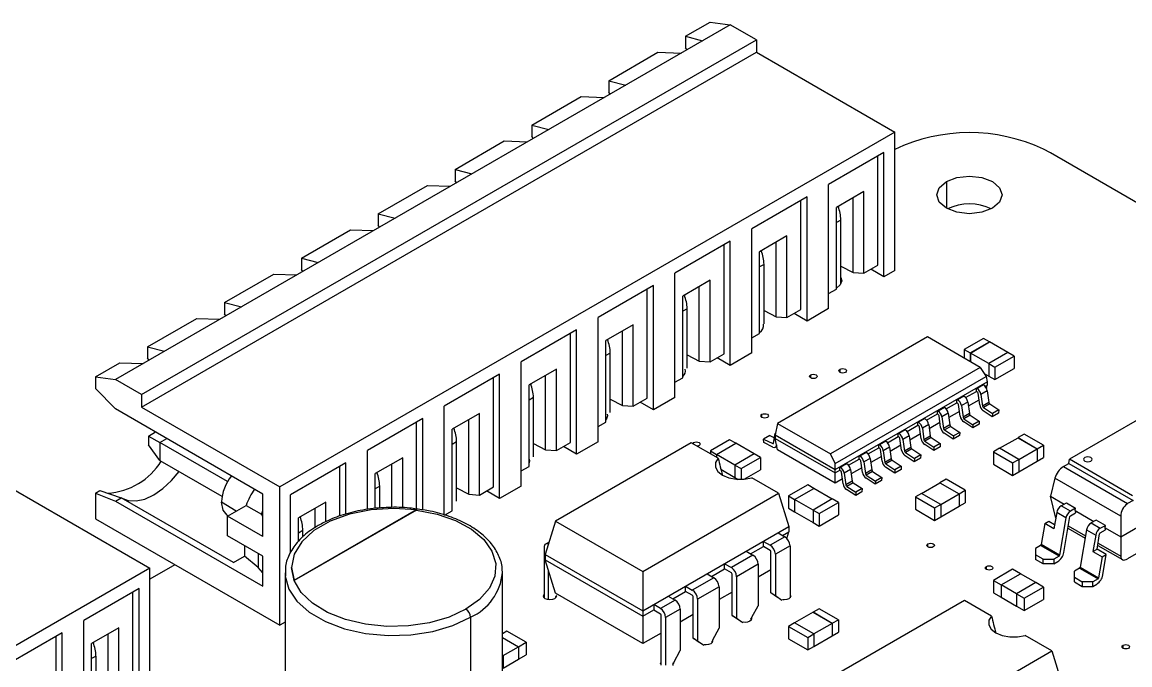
# Model space of a CAD drawing. Header units: millimetres. Extents: x 125 to 686, y 158 to 585.
# Drawn here: x 188.1 to 239.1, y 555.7 to 585.3 of the extents above; entities that cross this region are included whole.
import ezdxf

# ---------------------------------------------------------------- set-up
doc = ezdxf.new("R2010")
doc.units = ezdxf.units.MM

msp = doc.modelspace()

# ---------------------------------------------------------------- linework, layer by layer
at = {"color": 7, "linetype": 'Continuous', "lineweight": 25}
for p, q in [((220.717, 585.136), (192.433, 568.808)), ((218.667, 584.606), (219.798, 585.259)), ((219.798, 585.259), (220.717, 585.136)), ((221.919, 584.442), (220.717, 585.136)), ((218.667, 584.606), (219.444, 584.402)), ((218.667, 584.606), (218.667, 584.075)), ((193.635, 568.114), (221.919, 584.442)), ((218.731, 583.99), (218.667, 584.075)), ((221.919, 584.442), (221.919, 583.871)), ((193.635, 567.543), (221.919, 583.871)), ((215.131, 582.565), (217.394, 583.871)), ((217.394, 583.871), (218.454, 583.83)), ((221.919, 583.871), (228.283, 580.197)), ((215.131, 582.565), (215.131, 582.034)), ((215.131, 582.565), (215.909, 582.361)), ((215.196, 581.949), (215.131, 582.034)), ((211.596, 580.524), (213.858, 581.83)), ((213.858, 581.83), (214.919, 581.789)), ((211.596, 580.524), (211.596, 579.993)), ((211.596, 580.524), (212.373, 580.32)), ((228.283, 580.197), (199.999, 563.869)), ((211.66, 579.908), (211.596, 579.993)), ((228.283, 573.828), (228.283, 580.197)), ((208.06, 578.483), (210.323, 579.789)), ((210.323, 579.789), (211.383, 579.748)), ((235.446, 579.237), (235.124, 579.416)), ((227.788, 579.258), (225.243, 577.789)), ((227.505, 574.073), (227.505, 579.095)), ((227.788, 573.542), (227.788, 579.258)), ((265.551, 561.857), (235.446, 579.237)), ((208.06, 578.483), (208.06, 577.952)), ((208.06, 578.483), (208.838, 578.279)), ((208.125, 577.867), (208.06, 577.952)), ((230.659, 577.918), (230.659, 576.694)), ((204.524, 576.442), (206.787, 577.748)), ((206.787, 577.748), (207.848, 577.707)), ((225.243, 572.073), (225.243, 577.789)), ((226.862, 577.458), (225.603, 576.731)), ((226.862, 573.702), (226.862, 577.458)), ((224.253, 577.217), (221.707, 575.747)), ((223.97, 572.032), (223.97, 577.054)), ((224.253, 571.501), (224.253, 577.217)), ((226.367, 573.742), (226.367, 577.172)), ((204.524, 576.442), (204.524, 575.911)), ((204.524, 576.442), (205.302, 576.238)), ((225.603, 572.975), (225.603, 576.731)), ((225.695, 576.726), (225.695, 576.784)), ((204.589, 575.826), (204.524, 575.911)), ((225.808, 576.151), (225.603, 576.032)), ((225.808, 573.216), (225.808, 576.151)), ((200.989, 574.401), (203.252, 575.707)), ((203.252, 575.707), (204.312, 575.666)), ((221.707, 570.032), (221.707, 575.747)), ((223.326, 575.417), (222.068, 574.69)), ((223.326, 571.66), (223.326, 575.417)), ((220.717, 575.176), (218.172, 573.706)), ((220.434, 569.991), (220.434, 575.013)), ((220.717, 569.46), (220.717, 575.176)), ((222.831, 571.701), (222.831, 575.131)), ((200.989, 574.401), (201.767, 574.197)), ((200.989, 574.401), (200.989, 573.87)), ((222.068, 570.934), (222.068, 574.69)), ((222.16, 574.685), (222.16, 574.743)), ((201.054, 573.785), (200.989, 573.87)), ((222.273, 574.11), (222.068, 573.991)), ((222.273, 571.379), (222.273, 574.11)), ((225.808, 574.031), (226.367, 573.742)), ((226.862, 573.702), (227.505, 574.073)), ((227.788, 573.542), (227.187, 573.889)), ((228.283, 573.828), (227.788, 573.542)), ((197.453, 572.36), (199.716, 573.666)), ((199.716, 573.666), (200.777, 573.625)), ((218.172, 567.991), (218.172, 573.706)), ((219.791, 573.376), (218.532, 572.649)), ((219.791, 569.619), (219.791, 573.376)), ((226.367, 573.742), (226.862, 573.702)), ((217.182, 573.135), (214.636, 571.665)), ((216.899, 567.95), (216.899, 572.972)), ((217.182, 567.419), (217.182, 573.135)), ((219.296, 569.66), (219.296, 573.09)), ((225.243, 572.767), (225.603, 572.975)), ((197.453, 572.36), (198.231, 572.155)), ((197.453, 572.36), (197.453, 571.829)), ((218.532, 568.893), (218.532, 572.649)), ((218.624, 572.644), (218.624, 572.702)), ((197.518, 571.744), (197.453, 571.829)), ((218.737, 572.069), (218.532, 571.95)), ((218.737, 569.338), (218.737, 572.069)), ((222.273, 571.99), (222.831, 571.701)), ((223.326, 571.66), (223.97, 572.032)), ((224.253, 571.501), (223.652, 571.848)), ((225.243, 572.073), (224.253, 571.501)), ((193.918, 570.319), (196.181, 571.625)), ((196.181, 571.625), (197.241, 571.584)), ((214.636, 565.95), (214.636, 571.665)), ((216.255, 571.335), (214.997, 570.608)), ((216.255, 567.578), (216.255, 571.335)), ((222.831, 571.701), (223.326, 571.66)), ((213.646, 571.094), (211.101, 569.624)), ((213.363, 565.909), (213.363, 570.931)), ((213.646, 565.378), (213.646, 571.094)), ((215.76, 567.619), (215.76, 571.049)), ((221.707, 570.726), (222.068, 570.934)), ((229.785, 570.769), (222.898, 566.793)), ((232.212, 569.368), (229.785, 570.769)), ((193.918, 570.319), (194.696, 570.114)), ((193.918, 570.319), (193.918, 569.788)), ((214.997, 566.852), (214.997, 570.608)), ((215.089, 570.603), (215.089, 570.661)), ((232.363, 570.705), (231.479, 570.195)), ((231.762, 570.032), (232.646, 570.542)), ((231.763, 570.031), (232.645, 570.541)), ((232.646, 570.542), (232.363, 570.705)), ((233.493, 570.051), (232.645, 570.541)), ((232.646, 570.542), (232.646, 570.54)), ((193.983, 569.703), (193.918, 569.788)), ((215.202, 570.028), (214.997, 569.909)), ((215.202, 567.297), (215.202, 570.028)), ((218.737, 569.949), (219.296, 569.66)), ((219.791, 569.619), (220.434, 569.991)), ((220.717, 569.46), (220.116, 569.807)), ((221.707, 570.032), (220.717, 569.46)), ((231.479, 570.195), (231.762, 570.032)), ((231.479, 570.195), (231.479, 569.791)), ((231.762, 570.032), (231.762, 569.627)), ((232.611, 569.542), (231.763, 570.031)), ((231.763, 570.031), (231.763, 569.627)), ((233.495, 570.052), (232.611, 569.542)), ((232.894, 569.379), (233.778, 569.889)), ((233.778, 569.889), (233.495, 570.052)), ((233.778, 569.889), (233.778, 569.317)), ((191.514, 568.931), (192.645, 569.584)), ((192.645, 569.584), (193.706, 569.543)), ((211.101, 563.909), (211.101, 569.624)), ((212.72, 569.294), (211.461, 568.567)), ((212.72, 565.537), (212.72, 569.294)), ((219.296, 569.66), (219.791, 569.619)), ((232.212, 569.368), (225.325, 565.392)), ((225.77, 569.14), (225.77, 569.283)), ((232.212, 569.368), (232.49, 568.957)), ((232.611, 569.542), (232.894, 569.379)), ((232.611, 569.542), (232.611, 568.97)), ((232.894, 569.379), (232.894, 568.807)), ((232.894, 568.807), (233.778, 569.317)), ((191.514, 568.931), (191.514, 568.4)), ((191.514, 568.931), (192.433, 568.808)), ((193.635, 568.114), (192.433, 568.808)), ((210.111, 569.053), (207.565, 567.583)), ((209.828, 563.868), (209.828, 568.89)), ((210.111, 563.337), (210.111, 569.053)), ((212.225, 565.578), (212.225, 569.008)), ((218.172, 568.685), (218.532, 568.893)), ((224.422, 568.881), (224.422, 569.023)), ((225.542, 564.946), (232.49, 568.957)), ((225.542, 564.666), (232.543, 568.708)), ((232.396, 569.095), (232.611, 568.971)), ((232.49, 568.957), (232.543, 568.708)), ((232.543, 568.708), (232.543, 568.553)), ((232.611, 568.97), (232.894, 568.807)), ((192.433, 567.461), (191.514, 568.4)), ((211.461, 564.811), (211.461, 568.567)), ((211.553, 568.562), (211.553, 568.62)), ((231.547, 567.978), (232.041, 568.263)), ((232.041, 568.418), (232.073, 568.399)), ((232.041, 568.263), (232.041, 568.418)), ((232.073, 568.244), (232.041, 568.263)), ((232.363, 568.566), (232.073, 568.399)), ((232.193, 567.64), (232.118, 568.176)), ((232.54, 568.293), (232.25, 568.126)), ((232.331, 568.585), (232.363, 568.566)), ((232.445, 568.496), (232.543, 568.553)), ((232.509, 568.395), (232.543, 568.553)), ((232.54, 568.293), (232.615, 567.758)), ((193.635, 568.114), (193.635, 567.543)), ((211.666, 567.987), (211.461, 567.868)), ((211.666, 565.256), (211.666, 567.987)), ((215.202, 567.908), (215.76, 567.619)), ((216.255, 567.578), (216.899, 567.95)), ((217.182, 567.419), (216.581, 567.766)), ((218.172, 567.991), (217.182, 567.419)), ((230.649, 567.459), (231.143, 567.744)), ((231.143, 567.899), (231.175, 567.881)), ((231.143, 567.744), (231.143, 567.899)), ((231.175, 567.725), (231.143, 567.744)), ((231.465, 568.048), (231.175, 567.881)), ((231.295, 567.122), (231.22, 567.657)), ((231.642, 567.775), (231.352, 567.608)), ((231.433, 568.067), (231.465, 568.048)), ((231.642, 567.775), (231.717, 567.24)), ((232.161, 567.863), (231.669, 567.579)), ((232.25, 568.126), (232.325, 567.591)), ((232.615, 567.758), (232.325, 567.591)), ((232.656, 567.692), (232.366, 567.524)), ((232.656, 567.692), (233.073, 567.417)), ((199.221, 563.542), (192.433, 567.461)), ((193.635, 567.543), (199.999, 563.869)), ((207.565, 562.574), (207.565, 567.583)), ((209.184, 567.253), (207.926, 566.526)), ((209.184, 563.496), (209.184, 567.253)), ((215.76, 567.619), (216.255, 567.578)), ((222.177, 567.066), (222.177, 567.209)), ((229.751, 566.941), (230.245, 567.226)), ((230.245, 567.381), (230.277, 567.362)), ((230.245, 567.226), (230.245, 567.381)), ((230.277, 567.207), (230.245, 567.226)), ((230.567, 567.529), (230.277, 567.362)), ((230.744, 567.257), (230.454, 567.089)), ((230.535, 567.548), (230.567, 567.529)), ((230.744, 567.257), (230.819, 566.721)), ((231.263, 567.345), (230.771, 567.061)), ((231.352, 567.608), (231.427, 567.072)), ((231.717, 567.24), (231.427, 567.072)), ((231.758, 567.173), (231.468, 567.006)), ((231.758, 567.173), (232.175, 566.899)), ((232.774, 567.101), (232.357, 567.375)), ((232.366, 567.524), (232.783, 567.25)), ((233.064, 567.268), (232.774, 567.101)), ((232.783, 567.25), (232.774, 567.101)), ((233.073, 567.417), (232.783, 567.25)), ((233.073, 567.417), (233.064, 567.268)), ((206.575, 567.012), (204.03, 565.542)), ((206.292, 562.854), (206.292, 566.849)), ((206.575, 562.806), (206.575, 567.012)), ((208.689, 563.537), (208.689, 566.967)), ((214.636, 566.644), (214.997, 566.852)), ((222.898, 566.793), (222.785, 566.258)), ((222.898, 566.793), (225.325, 565.392)), ((228.853, 566.423), (229.347, 566.707)), ((229.347, 566.863), (229.379, 566.844)), ((229.347, 566.707), (229.347, 566.863)), ((229.379, 566.689), (229.347, 566.707)), ((229.669, 567.011), (229.379, 566.844)), ((229.846, 566.738), (229.556, 566.571)), ((229.637, 567.03), (229.669, 567.011)), ((229.846, 566.738), (229.921, 566.203)), ((230.365, 566.826), (229.873, 566.542)), ((230.397, 566.603), (230.322, 567.139)), ((230.454, 567.089), (230.529, 566.554)), ((230.819, 566.721), (230.529, 566.554)), ((230.86, 566.655), (230.57, 566.488)), ((230.86, 566.655), (231.277, 566.38)), ((231.876, 566.582), (231.459, 566.857)), ((231.468, 567.006), (231.885, 566.731)), ((232.166, 566.749), (231.876, 566.582)), ((231.885, 566.731), (231.876, 566.582)), ((232.175, 566.899), (231.885, 566.731)), ((232.175, 566.899), (232.166, 566.749)), ((239.735, 567.108), (236.322, 565.138)), ((193.953, 566.211), (194.275, 566.397)), ((193.953, 566.211), (193.953, 565.803)), ((193.953, 566.211), (194.484, 565.905)), ((207.926, 562.77), (207.926, 566.526)), ((208.018, 566.521), (208.018, 566.579)), ((222.544, 566.238), (222.254, 566.07)), ((222.544, 566.238), (222.755, 566.133)), ((222.712, 565.882), (222.788, 566.331)), ((222.785, 566.258), (225.542, 564.666)), ((222.785, 566.258), (222.785, 566.103)), ((227.955, 565.904), (228.449, 566.189)), ((228.449, 566.344), (228.481, 566.325)), ((228.449, 566.189), (228.449, 566.344)), ((228.481, 566.17), (228.449, 566.189)), ((228.771, 566.493), (228.481, 566.325)), ((228.948, 566.22), (228.658, 566.052)), ((228.739, 566.512), (228.771, 566.493)), ((228.948, 566.22), (229.023, 565.684)), ((229.467, 566.308), (228.975, 566.024)), ((229.499, 566.085), (229.424, 566.62)), ((229.556, 566.571), (229.631, 566.035)), ((229.921, 566.203), (229.631, 566.035)), ((229.962, 566.136), (229.672, 565.969)), ((229.962, 566.136), (230.379, 565.862)), ((230.978, 566.064), (230.561, 566.338)), ((230.57, 566.488), (230.987, 566.213)), ((231.268, 566.231), (230.978, 566.064)), ((230.987, 566.213), (230.978, 566.064)), ((231.277, 566.38), (230.987, 566.213)), ((231.277, 566.38), (231.268, 566.231)), ((233.111, 565.645), (233.959, 566.134)), ((234.241, 566.299), (233.958, 566.135)), ((233.958, 566.135), (233.958, 566.134)), ((233.958, 566.135), (234.842, 565.625)), ((233.959, 566.134), (234.841, 565.625)), ((235.125, 565.788), (234.241, 566.299)), ((194.484, 565.089), (193.953, 565.803)), ((194.484, 565.905), (194.806, 566.091)), ((194.484, 565.905), (194.484, 565.089)), ((197.59, 564.112), (194.484, 565.905)), ((208.131, 565.946), (207.926, 565.827)), ((208.131, 563.215), (208.131, 565.946)), ((211.666, 565.867), (212.225, 565.578)), ((218.925, 565.899), (212.677, 562.292)), ((212.72, 565.537), (213.363, 565.909)), ((213.646, 565.378), (213.045, 565.725)), ((214.636, 565.95), (213.646, 565.378)), ((220.163, 565.184), (218.925, 565.899)), ((219.034, 565.836), (219.034, 565.913)), ((220.689, 566.04), (219.805, 565.529)), ((220.088, 565.366), (220.972, 565.876)), ((220.089, 565.366), (220.971, 565.875)), ((220.972, 565.876), (220.689, 566.04)), ((221.819, 565.386), (220.971, 565.875)), ((220.972, 565.876), (220.972, 565.875)), ((222.264, 565.91), (222.254, 566.07)), ((222.254, 566.07), (222.671, 565.863)), ((222.681, 565.703), (222.264, 565.91)), ((222.713, 565.887), (222.671, 565.863)), ((222.785, 566.103), (225.542, 564.511)), ((222.898, 565.568), (222.785, 566.103)), ((222.795, 565.697), (222.863, 565.736)), ((222.849, 565.802), (222.845, 565.779)), ((222.853, 565.783), (222.845, 565.779)), ((227.057, 565.386), (227.551, 565.671)), ((227.551, 565.826), (227.583, 565.807)), ((227.551, 565.671), (227.551, 565.826)), ((227.583, 565.652), (227.551, 565.671)), ((227.873, 565.974), (227.583, 565.807)), ((228.05, 565.701), (227.76, 565.534)), ((227.84, 565.993), (227.873, 565.974)), ((228.05, 565.701), (228.125, 565.166)), ((228.569, 565.79), (228.077, 565.505)), ((228.601, 565.566), (228.525, 566.102)), ((228.658, 566.052), (228.733, 565.517)), ((229.023, 565.684), (228.733, 565.517)), ((229.064, 565.618), (228.774, 565.451)), ((229.064, 565.618), (229.481, 565.344)), ((230.08, 565.545), (229.663, 565.82)), ((229.672, 565.969), (230.089, 565.695)), ((230.37, 565.713), (230.08, 565.545)), ((230.089, 565.695), (230.08, 565.545)), ((230.379, 565.862), (230.089, 565.695)), ((230.379, 565.862), (230.37, 565.713)), ((233.109, 565.646), (232.826, 565.482)), ((233.993, 565.135), (233.109, 565.646)), ((233.993, 565.135), (234.841, 565.625)), ((234.841, 565.625), (234.841, 565.054)), ((234.842, 565.625), (235.125, 565.788)), ((234.842, 565.625), (234.842, 565.054)), ((235.125, 565.788), (235.125, 565.217)), ((204.03, 562.838), (204.03, 565.542)), ((205.649, 565.211), (204.39, 564.485)), ((205.649, 562.905), (205.649, 565.211)), ((212.225, 565.578), (212.72, 565.537)), ((219.805, 565.529), (220.088, 565.366)), ((219.805, 565.529), (219.805, 565.391)), ((220.088, 565.366), (220.088, 565.227)), ((220.089, 565.366), (220.089, 565.227)), ((220.936, 564.876), (220.089, 565.366)), ((221.82, 565.386), (220.936, 564.876)), ((221.219, 564.713), (222.103, 565.223)), ((222.103, 565.223), (221.82, 565.386)), ((222.103, 565.223), (222.103, 564.652)), ((225.542, 564.042), (222.898, 565.568)), ((225.542, 564.946), (225.325, 565.392)), ((226.159, 564.867), (226.653, 565.152)), ((226.653, 565.307), (226.685, 565.288)), ((226.653, 565.152), (226.653, 565.307)), ((226.685, 565.133), (226.653, 565.152)), ((226.975, 565.456), (226.685, 565.288)), ((227.152, 565.183), (226.862, 565.016)), ((226.942, 565.475), (226.975, 565.456)), ((227.152, 565.183), (227.227, 564.648)), ((227.671, 565.271), (227.179, 564.987)), ((227.703, 565.048), (227.627, 565.583)), ((227.76, 565.534), (227.835, 564.999)), ((228.125, 565.166), (227.835, 564.999)), ((229.182, 565.027), (228.765, 565.301)), ((228.774, 565.451), (229.191, 565.176)), ((229.472, 565.194), (229.182, 565.027)), ((229.191, 565.176), (229.182, 565.027)), ((229.481, 565.344), (229.191, 565.176)), ((229.481, 565.344), (229.472, 565.194)), ((232.826, 565.482), (233.71, 564.972)), ((232.826, 565.482), (232.826, 564.911)), ((233.71, 564.972), (233.993, 565.135)), ((233.993, 565.135), (233.993, 564.564)), ((234.842, 565.054), (235.125, 565.217)), ((236.297, 564.948), (236.322, 565.138)), ((239.223, 563.464), (236.322, 565.138)), ((194.484, 565.089), (197.337, 563.441)), ((203.04, 564.971), (200.494, 563.501)), ((202.757, 562.519), (202.757, 564.808)), ((203.04, 562.618), (203.04, 564.971)), ((205.154, 562.919), (205.154, 564.926)), ((211.101, 564.603), (211.461, 564.811)), ((220.289, 564.679), (220.936, 564.305)), ((220.936, 564.876), (220.936, 564.305)), ((220.936, 564.876), (221.219, 564.713)), ((221.219, 564.713), (221.219, 564.216)), ((221.365, 564.225), (222.103, 564.652)), ((225.542, 564.042), (225.542, 564.946)), ((225.542, 564.511), (225.755, 564.634)), ((225.755, 564.789), (225.787, 564.77)), ((225.755, 564.634), (225.755, 564.789)), ((225.787, 564.615), (225.755, 564.634)), ((226.077, 564.937), (225.787, 564.77)), ((226.254, 564.665), (225.964, 564.497)), ((226.044, 564.956), (226.077, 564.937)), ((226.254, 564.665), (226.329, 564.129)), ((226.773, 564.753), (226.281, 564.469)), ((226.805, 564.53), (226.729, 565.065)), ((226.862, 565.016), (226.937, 564.48)), ((227.227, 564.648), (226.937, 564.48)), ((228.284, 564.508), (227.867, 564.783)), ((228.166, 565.1), (227.876, 564.932)), ((227.876, 564.932), (228.293, 564.658)), ((228.166, 565.1), (228.583, 564.825)), ((228.574, 564.676), (228.284, 564.508)), ((228.293, 564.658), (228.284, 564.508)), ((228.583, 564.825), (228.293, 564.658)), ((228.583, 564.825), (228.574, 564.676)), ((232.826, 564.911), (233.71, 564.4)), ((233.71, 564.972), (233.71, 564.4)), ((233.993, 564.565), (234.841, 565.054)), ((234.841, 565.054), (234.842, 565.054)), ((236.042, 564.801), (236.297, 564.948)), ((236.042, 564.801), (238.992, 563.098)), ((236.297, 564.948), (239.248, 563.245)), ((204.39, 562.871), (204.39, 564.485)), ((204.482, 564.48), (204.482, 564.538)), ((220.936, 564.305), (221.087, 564.217)), ((222.945, 563.578), (221.706, 564.293)), ((225.875, 564.234), (225.542, 564.042)), ((225.907, 564.011), (225.831, 564.547)), ((225.964, 564.497), (226.039, 563.962)), ((226.329, 564.129), (226.039, 563.962)), ((227.386, 563.99), (226.969, 564.265)), ((227.268, 564.581), (226.978, 564.414)), ((226.978, 564.414), (227.395, 564.139)), ((227.268, 564.581), (227.685, 564.307)), ((227.676, 564.157), (227.386, 563.99)), ((227.395, 564.139), (227.386, 563.99)), ((227.685, 564.307), (227.395, 564.139)), ((227.685, 564.307), (227.676, 564.157)), ((230.649, 564.225), (230.366, 564.062)), ((231.532, 563.715), (230.649, 564.225)), ((233.71, 564.4), (233.993, 564.564)), ((235.649, 564.272), (235.446, 563.439)), ((238.685, 562.519), (235.649, 564.272)), ((238.685, 561.57), (243.281, 564.223)), ((187.653, 563.804), (194.017, 560.13)), ((191.514, 563.582), (191.723, 563.703)), ((191.514, 563.582), (191.514, 562.398)), ((191.514, 563.582), (192.433, 563.215)), ((191.723, 563.703), (192.701, 563.369)), ((199.999, 557.5), (199.999, 563.869)), ((204.595, 563.905), (204.39, 563.786)), ((204.595, 562.889), (204.595, 563.905)), ((208.131, 563.826), (208.689, 563.537)), ((209.184, 563.496), (209.828, 563.868)), ((210.111, 563.337), (209.51, 563.684)), ((211.101, 563.909), (210.111, 563.337)), ((216.697, 559.971), (222.945, 563.578)), ((222.945, 563.578), (223.415, 562.039)), ((224.281, 563.966), (223.397, 563.456)), ((223.68, 563.292), (224.564, 563.803)), ((223.681, 563.292), (224.563, 563.801)), ((224.564, 563.803), (224.281, 563.966)), ((225.411, 563.312), (224.563, 563.801)), ((224.564, 563.803), (224.564, 563.801)), ((226.488, 563.472), (226.07, 563.746)), ((226.37, 564.063), (226.08, 563.895)), ((226.08, 563.895), (226.497, 563.621)), ((226.37, 564.063), (226.787, 563.788)), ((226.778, 563.639), (226.488, 563.472)), ((226.497, 563.621), (226.488, 563.472)), ((226.787, 563.788), (226.497, 563.621)), ((226.787, 563.788), (226.778, 563.639)), ((229.519, 563.571), (230.366, 564.061)), ((230.366, 564.062), (230.366, 564.06)), ((230.366, 564.062), (231.25, 563.552)), ((230.366, 564.061), (231.249, 563.551)), ((231.25, 563.552), (231.532, 563.715)), ((231.532, 563.715), (231.532, 563.143)), ((192.433, 563.215), (192.701, 563.369)), ((192.433, 563.215), (199.221, 559.296)), ((197.863, 560.39), (192.701, 563.369)), ((197.996, 562.753), (197.312, 563.174)), ((199.221, 561.582), (199.221, 563.542)), ((200.494, 560.861), (200.494, 563.501)), ((202.113, 563.17), (200.855, 562.444)), ((202.113, 562.266), (202.113, 563.17)), ((208.689, 563.537), (209.184, 563.496)), ((223.397, 563.456), (223.397, 562.884)), ((223.397, 563.456), (223.68, 563.292)), ((223.68, 563.292), (223.68, 562.721)), ((224.529, 562.802), (223.681, 563.292)), ((223.681, 563.292), (223.681, 562.721)), ((225.412, 563.313), (224.529, 562.802)), ((224.811, 562.639), (225.695, 563.149)), ((225.695, 563.149), (225.412, 563.313)), ((225.695, 563.149), (225.695, 562.578)), ((229.517, 563.572), (229.234, 563.409)), ((229.234, 563.409), (229.234, 562.837)), ((229.234, 563.409), (230.118, 562.898)), ((230.401, 563.062), (229.517, 563.572)), ((230.401, 563.062), (231.249, 563.551)), ((231.249, 563.551), (231.249, 562.98)), ((231.25, 563.552), (231.25, 562.98)), ((231.25, 562.98), (231.532, 563.143)), ((235.446, 563.439), (236.076, 563.076)), ((235.692, 562.429), (235.446, 563.439)), ((235.943, 563), (236.18, 563.137)), ((236.18, 563.137), (236.605, 562.892)), ((239.248, 563.245), (238.992, 563.098)), ((197.576, 562.565), (197.622, 562.537)), ((197.595, 562.521), (198.452, 563.016)), ((198.452, 563.016), (199.159, 562.608)), ((199.221, 562.49), (199.159, 562.608)), ((206.285, 562.812), (200.657, 559.563)), ((206.285, 562.804), (200.657, 559.554)), ((201.618, 561.998), (201.618, 562.885)), ((206.285, 562.804), (206.285, 562.812)), ((207.58, 562.57), (207.926, 562.77)), ((223.397, 562.884), (223.68, 562.721)), ((223.68, 562.721), (223.681, 562.721)), ((223.681, 562.721), (224.529, 562.232)), ((224.529, 562.802), (224.529, 562.231)), ((224.529, 562.802), (224.811, 562.639)), ((224.811, 562.639), (224.811, 562.068)), ((224.811, 562.068), (225.695, 562.578)), ((229.234, 562.837), (230.118, 562.327)), ((230.118, 562.898), (230.401, 563.062)), ((230.118, 562.898), (230.118, 562.327)), ((230.401, 563.062), (230.401, 562.49)), ((230.401, 562.491), (231.249, 562.98)), ((231.249, 562.98), (231.25, 562.98)), ((235.735, 562.686), (235.609, 561.934)), ((236.16, 562.442), (235.735, 562.686)), ((236.367, 562.755), (235.943, 563)), ((236.605, 562.892), (236.367, 562.755)), ((236.367, 562.542), (236.605, 562.679)), ((236.592, 562.778), (236.605, 562.892)), ((236.592, 562.778), (237.447, 562.284)), ((236.592, 562.778), (236.605, 562.679)), ((242.636, 562.658), (238.992, 560.554)), ((191.514, 562.398), (199.999, 557.5)), ((197.595, 561.623), (197.595, 562.521)), ((199.221, 561.582), (197.595, 562.521)), ((200.855, 561.376), (200.855, 562.444)), ((200.947, 562.439), (200.947, 562.497)), ((212.677, 562.292), (212.207, 560.753)), ((212.677, 562.292), (216.697, 559.971)), ((224.529, 562.231), (224.811, 562.068)), ((230.118, 562.327), (230.401, 562.49)), ((235.185, 562.179), (235.022, 561.212)), ((235.185, 562.179), (235.373, 562.287)), ((235.609, 561.934), (235.185, 562.179)), ((235.373, 562.287), (235.642, 562.132)), ((236.16, 562.442), (235.87, 560.722)), ((236.062, 560.852), (236.339, 562.501)), ((236.268, 562.074), (237.061, 561.617)), ((237.552, 562.345), (237.315, 562.208)), ((237.315, 562.208), (237.739, 561.963)), ((237.976, 562.1), (237.552, 562.345)), ((237.739, 561.963), (237.976, 562.1)), ((237.964, 561.986), (237.976, 562.1)), ((238.685, 562.519), (238.685, 560.679)), ((199.221, 560.684), (197.595, 561.623)), ((201.06, 561.864), (200.855, 561.745)), ((201.06, 561.556), (201.06, 561.864)), ((216.697, 558.161), (223.415, 562.039)), ((223.227, 561.571), (222.556, 561.184)), ((222.916, 561.751), (223.227, 561.571)), ((223.121, 561.633), (223.415, 561.802)), ((223.321, 561.495), (223.415, 561.802)), ((223.415, 562.039), (223.415, 561.802)), ((236.25, 561.968), (237.043, 561.511)), ((237.107, 561.895), (236.818, 560.175)), ((237.107, 561.895), (237.532, 561.65)), ((237.532, 561.65), (237.405, 560.897)), ((237.593, 561.005), (237.711, 561.709)), ((237.739, 561.75), (237.976, 561.888)), ((237.964, 561.986), (238.685, 561.57)), ((237.976, 561.888), (237.964, 561.986)), ((198.373, 561.174), (198.373, 560.684)), ((212.154, 561.082), (212.154, 558.766)), ((212.383, 561.329), (212.225, 561.237)), ((221.654, 560.786), (222.245, 561.127)), ((222.245, 561.127), (222.245, 561.363)), ((222.245, 561.363), (222.556, 561.184)), ((222.556, 560.947), (222.245, 561.127)), ((223.468, 561.155), (222.796, 560.767)), ((223.468, 561.155), (223.468, 558.766)), ((229.811, 561.104), (229.811, 561.247)), ((234.994, 561.17), (234.753, 561.031)), ((234.753, 561.031), (234.753, 560.533)), ((235.843, 560.68), (234.994, 561.17)), ((235.87, 560.722), (235.022, 561.212)), ((237.622, 561.176), (238.757, 560.521)), ((237.64, 561.282), (238.685, 560.679)), ((197.863, 560.39), (198.373, 560.684)), ((199.009, 560.153), (198.373, 560.684)), ((199.009, 560.807), (199.009, 560.153)), ((199.221, 559.296), (199.221, 560.684)), ((212.207, 560.753), (216.697, 558.161)), ((212.207, 560.753), (212.207, 560.516)), ((212.207, 560.516), (216.697, 557.924)), ((212.677, 558.977), (212.207, 560.516)), ((221.76, 560.724), (220.77, 560.153)), ((221.449, 560.904), (221.76, 560.724)), ((222.591, 558.99), (222.591, 560.886)), ((222.796, 560.767), (222.796, 558.871)), ((235.107, 560.541), (234.753, 560.745)), ((235.107, 560.329), (234.753, 560.533)), ((235.107, 560.541), (235.602, 560.541)), ((235.107, 560.329), (235.107, 560.541)), ((235.843, 560.68), (235.602, 560.541)), ((235.602, 560.541), (235.602, 560.329)), ((237.405, 560.897), (237.593, 561.005)), ((237.405, 560.897), (237.829, 560.652)), ((238.017, 560.76), (237.593, 561.005)), ((237.829, 560.652), (237.666, 559.685)), ((237.829, 560.652), (238.017, 560.76)), ((237.858, 559.815), (238.017, 560.76)), ((194.017, 560.13), (179.875, 551.966)), ((195.17, 560.288), (194.017, 559.622)), ((194.017, 555.066), (194.017, 560.13)), ((199.221, 559.908), (199.009, 560.153)), ((200.539, 560.167), (200.539, 560.159)), ((212.359, 558.674), (212.359, 560.018)), ((219.858, 559.749), (220.459, 560.096)), ((220.459, 560.096), (220.459, 560.333)), ((220.459, 560.333), (220.77, 560.153)), ((220.77, 559.916), (220.459, 560.096)), ((222.001, 560.308), (221.011, 559.737)), ((222.001, 560.308), (222.001, 558.399)), ((222.591, 560.059), (222.001, 559.718)), ((232.505, 560.067), (232.505, 560.21)), ((233.71, 560.078), (232.826, 559.567)), ((234.064, 559.874), (233.71, 560.078)), ((235.602, 560.329), (235.107, 560.329)), ((235.602, 560.329), (235.786, 560.435)), ((236.79, 560.133), (236.549, 559.994)), ((236.79, 560.133), (237.639, 559.643)), ((236.818, 560.175), (237.666, 559.685)), ((200.239, 559.914), (200.239, 554.259)), ((200.239, 559.914), (200.244, 559.785)), ((200.657, 559.563), (200.657, 559.554)), ((210.239, 559.914), (210.237, 559.998)), ((210.239, 554.259), (210.239, 559.914)), ((216.697, 559.971), (216.697, 556.656)), ((219.964, 559.688), (218.974, 559.116)), ((219.653, 559.867), (219.964, 559.688)), ((220.806, 557.945), (220.806, 559.855)), ((221.011, 559.737), (221.011, 557.827)), ((232.826, 559.567), (233.18, 559.363)), ((232.826, 559.567), (232.826, 558.996)), ((233.18, 559.363), (234.064, 559.874)), ((233.181, 559.363), (234.063, 559.872)), ((234.77, 559.465), (234.063, 559.872)), ((234.064, 559.874), (234.064, 559.872)), ((236.549, 559.496), (236.549, 559.994)), ((236.549, 559.708), (236.903, 559.504)), ((237.398, 559.504), (236.903, 559.504)), ((236.903, 559.504), (236.903, 559.292)), ((237.639, 559.643), (237.398, 559.504)), ((237.398, 559.292), (237.398, 559.504)), ((193.522, 559.191), (190.976, 557.721)), ((193.239, 554.66), (193.239, 559.027)), ((193.522, 554.823), (193.522, 559.191)), ((218.073, 558.718), (218.663, 559.059)), ((218.663, 559.059), (218.663, 559.296)), ((218.663, 559.296), (218.974, 559.116)), ((218.974, 558.879), (218.663, 559.059)), ((220.205, 559.271), (219.215, 558.7)), ((220.205, 559.271), (220.205, 557.362)), ((220.806, 559.028), (220.205, 558.681)), ((222.591, 558.99), (222.796, 558.871)), ((222.887, 558.781), (222.591, 558.99)), ((232.826, 558.996), (233.18, 558.792)), ((233.18, 559.363), (233.18, 558.792)), ((233.181, 559.363), (233.181, 558.792)), ((233.887, 558.955), (233.181, 559.363)), ((234.771, 559.465), (233.887, 558.955)), ((234.241, 558.751), (235.125, 559.261)), ((235.125, 559.261), (234.771, 559.465)), ((235.125, 559.261), (235.125, 558.69)), ((236.549, 559.496), (236.903, 559.292)), ((236.903, 559.292), (237.398, 559.292)), ((237.398, 559.292), (237.582, 559.398)), ((216.697, 556.656), (212.677, 558.977)), ((212.711, 558.86), (212.692, 558.824)), ((212.692, 558.766), (212.692, 558.824)), ((212.751, 558.934), (212.735, 558.905)), ((218.179, 558.657), (217.507, 558.269)), ((217.868, 558.837), (218.179, 558.657)), ((219.01, 556.909), (219.01, 558.818)), ((219.215, 558.7), (219.215, 556.79)), ((222.796, 558.871), (223.092, 558.663)), ((231.497, 558.641), (225.25, 555.034)), ((232.736, 557.926), (231.497, 558.641)), ((233.18, 558.792), (233.181, 558.792)), ((233.181, 558.792), (233.887, 558.384)), ((233.887, 558.955), (233.887, 558.384)), ((233.887, 558.955), (234.241, 558.751)), ((234.241, 558.751), (234.241, 558.179)), ((234.241, 558.179), (235.125, 558.69)), ((216.697, 557.924), (217.196, 558.212)), ((217.196, 558.449), (217.196, 558.212)), ((217.507, 558.269), (217.196, 558.449)), ((217.196, 558.212), (217.507, 558.032)), ((217.542, 555.663), (217.542, 557.971)), ((218.419, 558.241), (217.747, 557.853)), ((218.419, 558.241), (218.419, 556.345)), ((219.01, 557.991), (218.419, 557.65)), ((221.715, 557.868), (222.001, 558.399)), ((224.529, 558.099), (223.681, 557.609)), ((224.811, 558.263), (224.529, 558.1)), ((224.529, 558.1), (224.529, 558.098)), ((224.529, 558.1), (225.412, 557.59)), ((225.412, 557.589), (224.529, 558.099)), ((225.695, 557.753), (224.811, 558.263)), ((233.887, 558.384), (234.241, 558.179)), ((190.976, 553.353), (190.976, 557.721)), ((200.239, 557.638), (199.999, 557.5)), ((208.774, 557.873), (208.774, 552.218)), ((217.747, 557.853), (217.747, 555.661)), ((220.806, 557.945), (221.011, 557.827)), ((221.091, 557.744), (220.806, 557.945)), ((221.011, 557.827), (221.296, 557.626)), ((221.672, 557.787), (221.691, 557.823)), ((221.672, 557.787), (221.672, 557.729)), ((223.68, 557.61), (223.397, 557.447)), ((224.564, 557.1), (223.68, 557.61)), ((225.412, 557.589), (224.564, 557.1)), ((225.412, 557.59), (225.695, 557.753)), ((225.412, 557.59), (225.412, 557.018)), ((225.412, 557.589), (225.412, 557.019)), ((225.695, 557.753), (225.695, 557.181)), ((189.986, 557.15), (187.441, 555.68)), ((189.704, 552.618), (189.704, 556.986)), ((189.986, 552.782), (189.986, 557.15)), ((192.596, 557.39), (191.337, 556.664)), ((192.101, 554.002), (192.101, 557.105)), ((192.596, 554.288), (192.596, 557.39)), ((210.443, 557.226), (210.239, 557.108)), ((211.327, 556.716), (210.443, 557.226)), ((217.542, 557.144), (216.697, 556.656)), ((219.919, 556.831), (220.205, 557.362)), ((223.397, 557.447), (224.281, 556.937)), ((223.397, 557.447), (223.397, 556.875)), ((224.281, 556.937), (224.564, 557.1)), ((224.564, 557.1), (224.564, 556.528)), ((224.564, 556.529), (225.412, 557.019)), ((225.412, 557.018), (225.695, 557.181)), ((225.412, 557.019), (225.412, 557.018)), ((235.517, 556.32), (234.279, 557.035)), ((191.337, 553.561), (191.337, 556.664)), ((191.429, 556.659), (191.429, 556.717)), ((210.239, 556.936), (210.973, 556.512)), ((210.239, 556.935), (210.973, 556.512)), ((210.266, 556.104), (210.973, 556.512)), ((210.973, 556.512), (211.327, 556.716)), ((210.973, 556.512), (210.973, 555.941)), ((210.973, 556.512), (210.973, 555.94)), ((211.327, 556.716), (211.327, 556.145)), ((219.01, 556.909), (219.215, 556.79)), ((219.295, 556.707), (219.01, 556.909)), ((219.215, 556.79), (219.5, 556.589)), ((219.876, 556.75), (219.895, 556.787)), ((219.876, 556.75), (219.876, 556.692)), ((223.397, 556.875), (224.281, 556.365)), ((224.281, 556.937), (224.281, 556.365)), ((224.281, 556.365), (224.564, 556.528)), ((238.791, 556.438), (238.791, 556.581)), ((191.542, 556.084), (191.337, 555.965)), ((191.542, 553.68), (191.542, 556.084)), ((210.266, 556.104), (210.239, 556.12)), ((210.239, 556.088), (210.266, 556.104)), ((210.266, 556.104), (210.266, 555.532)), ((210.266, 555.533), (210.973, 555.941)), ((210.973, 555.94), (211.327, 556.145)), ((210.973, 555.941), (210.973, 555.94)), ((218.123, 555.794), (218.419, 556.345)), ((229.27, 552.714), (235.517, 556.32)), ((235.517, 556.32), (235.987, 554.781)), ((218.08, 555.713), (218.099, 555.75)), ((218.08, 555.713), (218.08, 555.655)), ((218.099, 555.78), (218.111, 555.732))]:
    msp.add_line(p, q, dxfattribs=at)
at = {"color": 7, "linetype": 'Continuous', "lineweight": 25, "flags": 128}
for points in [[(230.659, 577.918), (231.146, 578.106), (231.72, 578.172), (232.294, 578.106), (232.78, 577.918), (233.106, 577.637), (233.22, 577.306), (233.106, 576.974), (232.78, 576.694), (232.294, 576.506), (231.72, 576.44), (231.146, 576.506), (230.659, 576.694), (230.334, 576.974), (230.22, 577.306), (230.334, 577.637), (230.659, 577.918)], [(225.808, 573.501), (225.845, 573.359), (225.781, 573.171), (225.603, 573.016)], [(225.77, 569.283), (225.826, 569.305), (225.893, 569.312), (225.96, 569.305), (226.017, 569.283), (226.055, 569.25), (226.068, 569.211), (226.055, 569.173), (226.017, 569.14), (225.96, 569.118), (225.893, 569.11), (225.826, 569.118), (225.77, 569.14), (225.732, 569.173), (225.718, 569.211), (225.732, 569.25), (225.77, 569.283)], [(224.422, 569.023), (224.479, 569.045), (224.546, 569.053), (224.613, 569.045), (224.67, 569.023), (224.708, 568.991), (224.721, 568.952), (224.708, 568.913), (224.67, 568.881), (224.613, 568.859), (224.546, 568.851), (224.479, 568.859), (224.422, 568.881), (224.385, 568.913), (224.371, 568.952), (224.385, 568.991), (224.422, 569.023)], [(215.059, 567.214), (215.069, 567.138), (215.004, 566.95), (214.997, 566.94)], [(222.177, 567.209), (222.234, 567.231), (222.301, 567.239), (222.368, 567.231), (222.425, 567.209), (222.463, 567.176), (222.476, 567.138), (222.463, 567.099), (222.425, 567.066), (222.368, 567.044), (222.301, 567.036), (222.234, 567.044), (222.177, 567.066), (222.139, 567.099), (222.126, 567.138), (222.139, 567.176), (222.177, 567.209)], [(218.987, 565.863), (218.996, 565.88), (219.034, 565.913)], [(219.034, 565.913), (219.091, 565.935), (219.158, 565.942), (219.225, 565.935), (219.282, 565.913), (219.32, 565.88), (219.333, 565.841), (219.32, 565.803), (219.282, 565.77), (219.225, 565.748), (219.195, 565.743)], [(211.466, 565.14), (211.477, 565.064), (211.461, 564.97)], [(220.163, 565.184), (220.046, 564.986), (220.042, 564.777), (220.151, 564.578), (220.363, 564.409), (220.657, 564.286), (221.002, 564.223), (221.364, 564.225), (221.706, 564.293)], [(237.029, 565.22), (236.986, 565.182), (236.971, 565.138), (236.986, 565.094), (237.029, 565.057), (237.094, 565.032), (237.171, 565.023), (237.247, 565.032), (237.312, 565.057), (237.356, 565.094), (237.371, 565.138), (237.356, 565.182), (237.312, 565.22), (237.247, 565.245), (237.171, 565.254), (237.094, 565.245), (237.029, 565.22)], [(237.029, 565.22), (236.986, 565.182), (236.971, 565.138), (236.986, 565.094), (237.029, 565.057), (237.094, 565.032), (237.171, 565.023), (237.247, 565.032), (237.312, 565.057), (237.356, 565.094), (237.371, 565.138), (237.356, 565.182), (237.312, 565.22), (237.247, 565.245), (237.171, 565.254), (237.094, 565.245), (237.029, 565.22)], [(192.701, 563.369), (193.02, 563.242), (193.386, 563.222), (193.785, 563.309), (194.201, 563.501), (194.616, 563.789), (195.015, 564.162), (195.363, 564.581)], [(197.576, 562.565), (197.385, 562.794), (197.312, 563.174)], [(199.159, 562.608), (199.203, 562.736), (199.221, 562.784)], [(206.285, 562.812), (205.239, 562.88), (204.193, 562.812), (203.2, 562.611), (202.308, 562.288), (201.564, 561.858), (201.004, 561.344), (200.656, 560.77), (200.539, 560.166), (200.657, 559.563)], [(206.285, 562.804), (207.231, 562.616), (208.086, 562.317), (208.813, 561.921), (209.378, 561.444), (209.755, 560.91), (209.928, 560.341), (209.889, 559.764), (209.639, 559.205), (209.19, 558.689), (208.562, 558.24)], [(212.356, 561.239), (212.348, 561.242), (212.303, 561.252), (212.261, 561.251), (212.225, 561.237), (212.195, 561.212), (212.172, 561.177), (212.159, 561.133), (212.154, 561.082)], [(229.811, 561.247), (229.867, 561.269), (229.934, 561.277), (230.001, 561.269), (230.058, 561.247), (230.096, 561.214), (230.109, 561.176), (230.096, 561.137), (230.058, 561.104), (230.001, 561.082), (229.934, 561.075), (229.867, 561.082), (229.811, 561.104), (229.773, 561.137), (229.759, 561.176), (229.773, 561.214), (229.811, 561.247)], [(238.685, 560.679), (238.691, 560.621), (238.707, 560.573), (238.735, 560.537), (238.772, 560.513), (238.818, 560.503), (238.871, 560.507), (238.93, 560.524), (238.992, 560.554)], [(200.657, 559.554), (200.539, 560.158), (200.539, 560.159)], [(232.505, 560.21), (232.561, 560.232), (232.628, 560.24), (232.695, 560.232), (232.752, 560.21), (232.79, 560.178), (232.803, 560.139), (232.79, 560.1), (232.752, 560.067), (232.695, 560.046), (232.628, 560.038), (232.561, 560.046), (232.505, 560.067), (232.467, 560.1), (232.453, 560.139), (232.467, 560.178), (232.505, 560.21)], [(200.244, 559.785), (200.246, 559.763), (200.409, 559.167), (200.784, 558.603), (201.353, 558.097), (202.092, 557.67), (202.969, 557.342), (203.945, 557.126), (204.977, 557.031), (206.021, 557.063), (207.031, 557.219), (207.962, 557.493), (208.774, 557.873)], [(208.562, 558.24), (207.784, 557.878), (206.89, 557.618), (205.922, 557.474), (204.923, 557.451), (203.938, 557.551), (203.012, 557.769), (202.187, 558.095), (201.5, 558.515), (200.982, 559.009), (200.657, 559.554)], [(212.711, 558.891), (212.723, 558.843), (212.7, 558.777), (212.635, 558.72), (212.538, 558.683), (212.423, 558.67), (212.308, 558.683), (212.211, 558.72), (212.146, 558.777), (212.123, 558.843), (212.146, 558.909), (212.154, 558.92)], [(223.022, 558.703), (222.987, 558.72), (222.957, 558.741)], [(223.468, 558.92), (223.476, 558.909), (223.499, 558.843), (223.476, 558.777), (223.411, 558.72), (223.314, 558.683), (223.199, 558.67), (223.116, 558.676)], [(221.226, 557.666), (221.191, 557.683), (221.161, 557.704)], [(221.691, 557.854), (221.703, 557.806), (221.68, 557.74), (221.615, 557.683), (221.518, 557.646), (221.403, 557.633), (221.32, 557.64)], [(232.736, 557.926), (232.618, 557.728), (232.614, 557.519), (232.724, 557.32), (232.936, 557.151), (233.229, 557.028), (233.574, 556.965), (233.936, 556.967), (234.279, 557.035)], [(219.43, 556.629), (219.395, 556.647), (219.365, 556.667)], [(219.895, 556.817), (219.907, 556.769), (219.884, 556.703), (219.819, 556.647), (219.722, 556.609), (219.607, 556.596), (219.524, 556.603)], [(238.791, 556.581), (238.848, 556.603), (238.915, 556.611), (238.982, 556.603), (239.038, 556.581), (239.076, 556.549), (239.09, 556.51), (239.076, 556.471), (239.038, 556.438), (238.982, 556.417), (238.915, 556.409), (238.848, 556.417), (238.791, 556.438), (238.753, 556.471), (238.74, 556.51), (238.753, 556.549), (238.791, 556.581)], [(217.511, 555.732), (217.534, 555.799), (217.542, 555.809)]]:
    msp.add_lwpolyline(points, dxfattribs=at)
at = {"color": 7, "linetype": 'Continuous', "lineweight": 25}
for centre, radius, start, end in [((231.721, 572.151), 8.022, 64.9031, 115.3752), ((231.72, 574.56), 2.334, 64.3942, 115.6058), ((224.082, 576.112), 1.727, 1.2977, 22.5282), ((220.546, 574.071), 1.727, 1.2977, 22.5282), ((217.01, 572.03), 1.727, 1.2977, 22.5282), ((221.895, 571.289), 0.355, 299.0873, 11.7431), ((213.475, 569.989), 1.727, 1.2977, 22.5282), ((218.322, 569.214), 0.336, 308.6125, 12.5919), ((209.939, 567.948), 1.727, 1.2977, 22.5282), ((231.858, 568.066), 0.396, 8.6904, 57.0932), ((232.02, 568.161), 0.0991, 8.6904, 57.0932), ((232.148, 568.234), 0.396, 8.6904, 57.0932), ((230.96, 567.548), 0.396, 8.6904, 57.0932), ((231.122, 567.642), 0.0991, 8.6904, 57.0932), ((231.25, 567.715), 0.396, 8.6904, 57.0932), ((232.714, 567.774), 0.1, 188.913, 234.5534), ((230.062, 567.029), 0.396, 8.6904, 57.0932), ((230.224, 567.124), 0.0991, 8.6904, 57.0932), ((230.352, 567.197), 0.396, 8.6904, 57.0932), ((231.816, 567.255), 0.1, 188.913, 234.5534), ((232.59, 567.702), 0.402, 188.913, 234.5534), ((232.424, 567.606), 0.1, 188.913, 234.5534), ((229.164, 566.511), 0.396, 8.6904, 57.0932), ((229.326, 566.605), 0.0991, 8.6904, 57.0932), ((229.454, 566.678), 0.396, 8.6904, 57.0932), ((230.918, 566.737), 0.1, 188.913, 234.5534), ((231.692, 567.184), 0.402, 188.913, 234.5534), ((231.526, 567.088), 0.1, 188.913, 234.5534), ((206.404, 565.907), 1.727, 1.2977, 22.5282), ((222.912, 566.314), 0.125, 142.1071, 172.5317), ((228.266, 565.993), 0.396, 8.6904, 57.0932), ((228.428, 566.087), 0.0991, 8.6904, 57.0932), ((228.556, 566.16), 0.396, 8.6904, 57.0932), ((230.02, 566.218), 0.1, 188.913, 234.5534), ((230.794, 566.666), 0.402, 188.913, 234.5534), ((230.628, 566.569), 0.1, 188.913, 234.5534), ((222.686, 565.884), 0.0261, 234.8996, 354.7382), ((222.741, 565.788), 0.104, 234.8996, 354.7382), ((227.368, 565.474), 0.396, 8.6904, 57.0932), ((227.53, 565.569), 0.0991, 8.6904, 57.0932), ((227.658, 565.642), 0.396, 8.6904, 57.0932), ((229.122, 565.7), 0.1, 188.913, 234.5534), ((229.896, 566.147), 0.402, 188.913, 234.5534), ((229.73, 566.051), 0.1, 188.913, 234.5534), ((271.68, 577.713), 53.019, 193.6689, 194.5455), ((226.47, 564.956), 0.396, 8.6904, 57.0932), ((226.631, 565.05), 0.0991, 8.6904, 57.0932), ((226.76, 565.123), 0.396, 8.6904, 57.0932), ((228.224, 565.182), 0.1, 188.913, 234.5534), ((228.998, 565.629), 0.402, 188.913, 234.5534), ((228.832, 565.533), 0.1, 188.913, 234.5534), ((191.881, 566.714), 3.14, 273.6522, 328.0501), ((225.572, 564.437), 0.396, 8.6904, 57.0932), ((225.733, 564.532), 0.0991, 8.6904, 57.0932), ((225.862, 564.605), 0.396, 8.6904, 57.0932), ((227.326, 564.663), 0.1, 188.913, 234.5534), ((228.1, 565.11), 0.402, 188.913, 234.5534), ((227.934, 565.014), 0.1, 188.913, 234.5534), ((236.527, 564.03), 0.91, 122.177, 164.6076), ((199.402, 563.071), 2.092, 141.255, 177.1561), ((202.868, 563.866), 1.727, 1.2977, 22.5282), ((226.428, 564.145), 0.1, 188.913, 234.5534), ((227.202, 564.592), 0.402, 188.913, 234.5534), ((227.036, 564.496), 0.1, 188.913, 234.5534), ((200.719, 562.311), 2.374, 142.3233, 162.719), ((226.304, 564.073), 0.402, 188.913, 234.5534), ((226.138, 563.977), 0.1, 188.913, 234.5534), ((239.379, 562.521), 0.694, 123.8784, 180.1411), ((236.198, 562.605), 0.47, 122.9275, 170.0427), ((236.623, 562.36), 0.47, 122.9275, 170.0427), ((199.333, 561.825), 1.727, 1.2977, 22.5282), ((236.401, 562.49), 0.0627, 122.9275, 170.0427), ((237.57, 561.813), 0.47, 122.9275, 170.0427), ((222.946, 561.131), 0.523, 2.6055, 57.3945), ((237.994, 561.568), 0.47, 122.9275, 170.0427), ((237.773, 561.698), 0.0627, 122.9275, 170.0427), ((222.274, 560.744), 0.523, 2.6055, 57.3945), ((234.96, 561.222), 0.0627, 302.9275, 350.0427), ((221.479, 560.284), 0.523, 2.6055, 57.3945), ((222.514, 560.882), 0.0768, 2.6055, 57.3945), ((235.445, 560.961), 0.627, 302.9275, 350.0427), ((235.809, 560.733), 0.0627, 302.9275, 350.0427), ((220.489, 559.713), 0.523, 2.6055, 57.3945), ((236.756, 560.186), 0.0627, 302.9275, 350.0427), ((207.762, 560.145), 2.487, 294.0092, 354.6707), ((219.683, 559.247), 0.523, 2.6055, 57.3945), ((220.729, 559.851), 0.0768, 2.6055, 57.3945), ((237.241, 559.924), 0.627, 302.9275, 350.0427), ((237.605, 559.696), 0.0627, 302.9275, 350.0427), ((218.693, 558.676), 0.523, 2.6055, 57.3945), ((217.897, 558.217), 0.523, 2.6055, 57.3945), ((218.933, 558.815), 0.0768, 2.6055, 57.3945), ((208.314, 557.852), 0.461, 2.6055, 57.3945), ((217.225, 557.829), 0.523, 2.6055, 57.3945), ((217.466, 557.968), 0.0768, 2.6055, 57.3945), ((284.253, 570.455), 53.019, 193.6689, 194.5455), ((189.815, 556.044), 1.727, 1.2977, 22.5282)]:
    msp.add_arc(centre, radius, start, end, dxfattribs=at)
for points, knots in [([(206.281, 562.849), (206.178, 562.866), (205.764, 562.932), (205.003, 562.937), (204.042, 562.861), (203.123, 562.668), (202.356, 562.405), (201.939, 562.184), (201.765, 562.092)], [0, 0, 0, 0, 0.065124, 0.263029, 0.460969, 0.659151, 0.857844, 1, 1, 1, 1]), ([(210.22, 560.006), (210.223, 560.05), (210.239, 560.291), (210.081, 560.723), (209.754, 561.267), (209.246, 561.759), (208.591, 562.186), (207.804, 562.526), (207.022, 562.755), (206.493, 562.822), (206.281, 562.849)], [0, 0, 0, 0, 0.031381, 0.171709, 0.312524, 0.456645, 0.603791, 0.752202, 0.900573, 1, 1, 1, 1]), ([(201.765, 562.092), (201.645, 562.018), (201.297, 561.804), (200.826, 561.386), (200.437, 560.829), (200.234, 560.276), (200.254, 559.92), (200.262, 559.77)], [0, 0, 0, 0, 0.124649, 0.361741, 0.598505, 0.830873, 1, 1, 1, 1])]:
    msp.add_open_spline(points, degree=3, knots=knots, dxfattribs=at)

doc.saveas('drawing.dxf')
